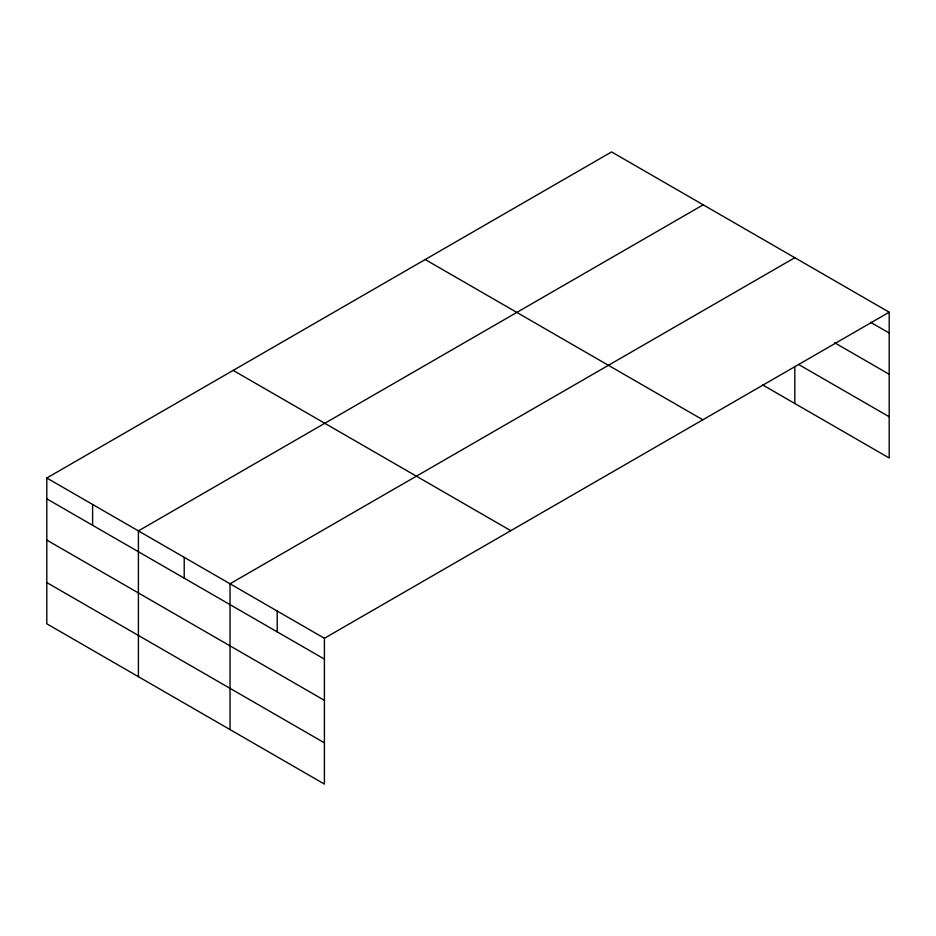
<?xml version="1.0" encoding="UTF-8"?>
<svg xmlns="http://www.w3.org/2000/svg" width="936" height="936" viewBox="0 0 936 936"><rect width="100%" height="100%" fill="white"/><g stroke="black" fill="none" stroke-linecap="round" stroke-linejoin="round"><path stroke-width="1.4" d="M46.8 478.003L324.406 638.282L324.406 784.075L46.8 623.797L46.8 478.003L611.594 151.924L889.2 312.203L889.2 457.996L762.629 384.918M703.205 204.82L138.411 530.899L138.411 676.693M794.816 257.704L230.022 583.783L230.022 729.577M324.406 638.282L889.2 312.203M870.574 322.276L889.2 333.029M834.561 342.728L889.2 374.271M798.537 364.42L889.2 416.754M425.213 259.529L702.819 419.808M233.181 370.399L510.787 530.677M46.8 498.841L324.406 659.12M46.8 540.072L324.406 700.35M46.8 582.566L324.406 742.833M794.816 366.526L794.816 403.498M277.208 611.032L277.208 631.87M184.216 557.341L184.216 578.179M92.606 504.445L92.606 525.283"/></g></svg>
